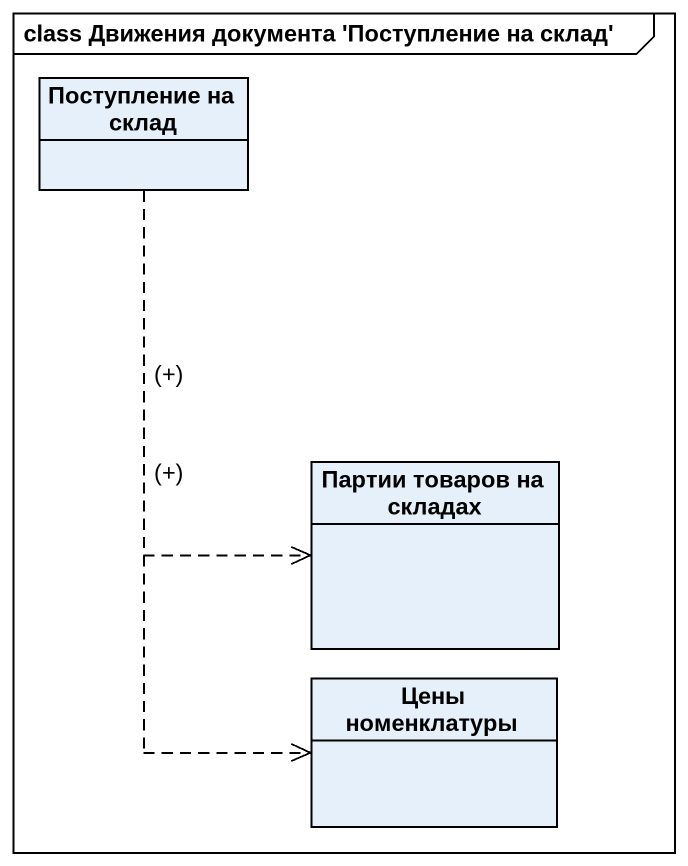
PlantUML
@startuml
mainframe class Движения документа 'Поступление на склад'
hide circle
hide empty members
class "Поступление на склад" as Поступление_на_склад
class "Партии товаров на складах" as Партии_товаров_на_складах
class "Цены номенклатуры" as Цены_номенклатуры
Поступление_на_склад ..> Партии_товаров_на_складах : (+)
Поступление_на_склад ..> Цены_номенклатуры : (+)
@enduml
